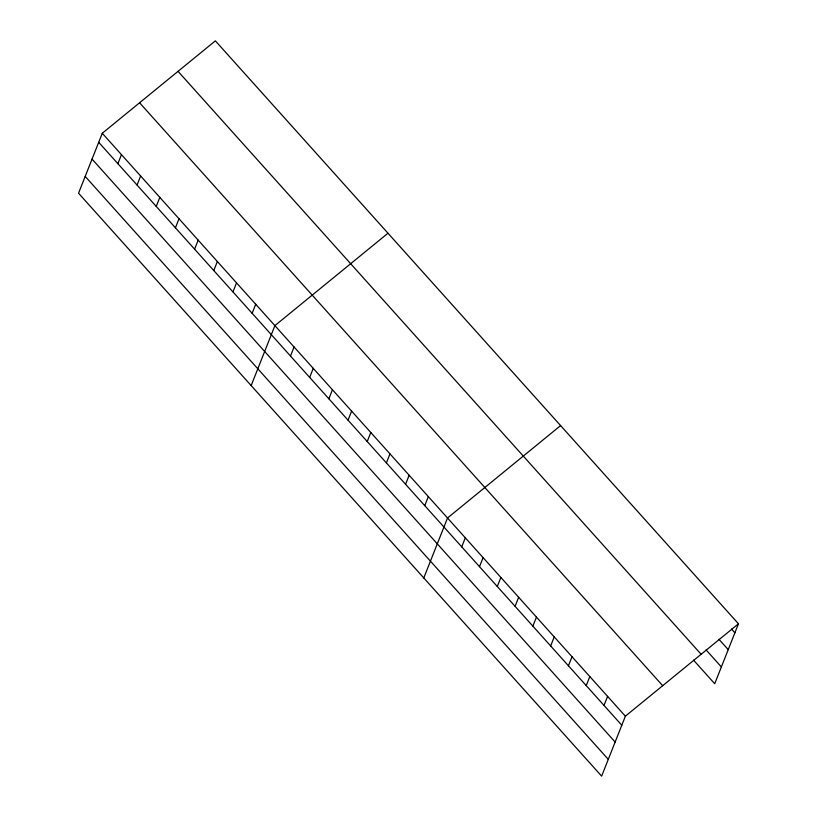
<?xml version="1.0" encoding="UTF-8"?>
<svg xmlns="http://www.w3.org/2000/svg" width="817" height="817" viewBox="0 0 817 817"><rect width="100%" height="100%" fill="white"/><g stroke="black" fill="none" stroke-linecap="round" stroke-linejoin="round"><path stroke-width="1.23" d="M102.278 133.263L78.544 193.21L601.639 776.15L625.373 716.192L738.456 623.79L215.361 40.85L102.278 133.263L625.373 716.192M117.883 163.676L121.457 154.638M137.062 185.05L140.636 176.002M156.241 206.425L159.815 197.377M175.42 227.8L179.005 218.752M194.599 249.175L198.184 240.127M213.778 270.55L217.363 261.501M232.957 291.924L236.542 282.876M252.136 313.299L255.721 304.251M251.166 385.583L274.9 325.626L387.983 233.223M290.505 356.049L294.079 347M309.684 377.423L313.258 368.375M328.863 398.798L332.437 389.75M348.042 420.173L351.627 411.125M367.221 441.537L370.806 432.499M386.4 462.912L389.985 453.874M405.579 484.287L409.164 475.249M424.758 505.662L428.343 496.624M423.788 577.946L447.522 517.998L560.605 425.586M461.728 546.859L465.312 537.821M479.518 566.681L483.092 557.633M497.298 586.504L500.882 577.456M515.088 606.316L518.662 597.278M532.868 626.139L536.452 617.101M550.658 645.961L554.232 636.913M568.438 665.784L572.023 656.735M586.228 685.596L589.803 676.558M604.008 705.418L607.593 696.38M738.456 623.79L714.722 683.737L693.551 660.146M731.491 629.059L734.881 632.828M718.909 639.251L728.223 649.627M706.133 649.954L721.37 666.938M178.045 71.345L701.139 654.284M139.595 102.768L662.689 685.698M98.704 142.301L621.798 725.241M92.045 159.101L615.14 742.04M85.193 176.411L608.287 759.35"/></g></svg>
